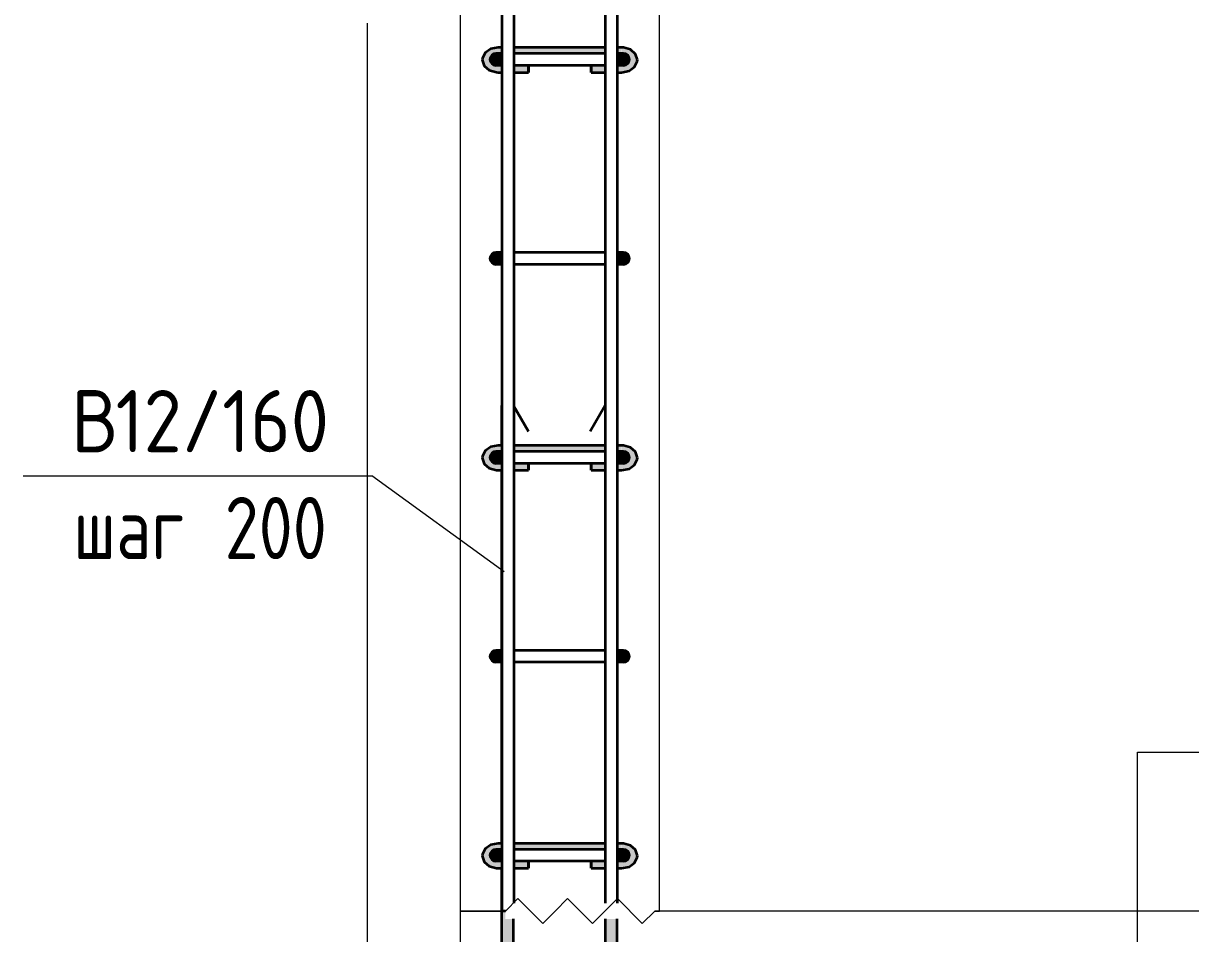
# Model space of a CAD drawing. Header units: millimetres. Extents: x 27196 to 80378, y -5588 to 34882.
# Drawn here: x 70955 to 72128, y -2973 to -2058 of the extents above; entities that cross this region are included whole.
import ezdxf

# ---------------------------------------------------------------- set-up
doc = ezdxf.new("R2010")
doc.units = ezdxf.units.MM
for name, color, linetype, lineweight in [('AA_Oformlenie', 7, 'Continuous', 9), ('AA_Vinoska', 7, 'Continuous', 9), ('AF_Stena_Опалубка', 253, 'Continuous', 18), ('KR_Armatura', 7, 'Continuous', 20), ('KR_Armatura_Tonkie', 7, 'Continuous', 20), ('KR_Fundament', 7, 'Continuous', 18)]:
    doc.layers.add(name, color=color, linetype=linetype, lineweight=lineweight)
doc.styles.add('ISOCPEUR_10', font='isocpeur.ttf', dxfattribs={"width": 0.9, "height": 62.5})
doc.styles.add('ISOCPEUR_11', font='isocpeur.ttf', dxfattribs={"width": 0.8, "height": 62.5})

# ---------------------------------------------------------------- blocks, each defined once
blk = doc.blocks.new('265_Выпуск П одной длины _НесАрм_РабПлоск_ - В1 _d12_ t250-V6-1-1 Армирование')
at = {"layer": 'KR_Armatura_Tonkie', "lineweight": 35}
for p, q in [((-32743.5, -2442), (-32743.5, -2482)), ((-32731.1, -2442.7), (-32716.5, -2468)), ((-32639.5, -2442), (-32654.5, -2468)), ((-32639.5, -2442), (-32639.5, -2482)), ((-32743.5, -2507), (-32743.5, -2688)), ((-32639.5, -2507), (-32639.5, -2688)), ((-32743.5, -2700), (-32743.5, -2882)), ((-32639.5, -2700), (-32639.5, -2882)), ((-32743.5, -2907), (-32743.5, -3002)), ((-32639.5, -2907), (-32639.5, -2942)), ((-32731.5, -3002), (-32731.5, -2958)), ((-32639.5, -2958), (-32639.5, -3002)), ((-32627.5, -3002), (-32627.5, -2958)), ((-32743.5, -3002), (-32743.5, -3014)), ((-32731.5, -3014), (-32731.5, -3002)), ((-32743.5, -3014), (-32743.5, -3168)), ((-32731.5, -3027.9), (-32731.5, -3014)), ((-32639.5, -3014), (-32639.5, -3168)), ((-32627.5, -3168), (-32627.5, -3014)), ((-32639.5, -3168), (-32641.2, -3177.5)), ((-32647.6, -3188.4), (-32655.2, -3194.3)), ((-32642.2, -3180), (-32646.2, -3186.5)), ((-32669.5, -3198), (-32693.1, -3198)), ((-32657, -3195), (-32664.5, -3197.3)), ((-32701.5, -3210), (-32669.5, -3210))]:
    blk.add_line(p, q, dxfattribs=at)
at = {"layer": 'KR_Armatura_Tonkie', "lineweight": 35, "flags": 128}
for points in [[(-32628, -3172.4), (-32627.5, -3169.5), (-32627.5, -3168)], [(-32741.6, -3179.8), (-32741.5, -3180.7), (-32740.1, -3183.4)], [(-32631.3, -3184.7), (-32629.9, -3182.1), (-32629.6, -3180.6)], [(-32736.5, -3190.7), (-32735.8, -3192.2), (-32733.8, -3194.3)], [(-32728.6, -3199.7), (-32726.9, -3201.4), (-32724.9, -3202.5)], [(-32637.8, -3195.1), (-32636, -3193.4), (-32634.9, -3191.4)], [(-32718.2, -3206.1), (-32715.6, -3207.5), (-32714.1, -3207.8)], [(-32705.9, -3209.4), (-32703, -3210), (-32701.5, -3210)]]:
    blk.add_lwpolyline(points, dxfattribs=at)
blk = doc.blocks.new('265_Выпуск П одной длины _НесАрм_РабПлоск_ - В1 _d12_ t250-V7-1-1 Армирование')
at = {"layer": 'KR_Armatura_Tonkie', "lineweight": 35}
h = blk.add_hatch(color=256, dxfattribs=at)
h.paths.add_polyline_path([(-32737.5, -3168), (-32735.1, -3168), (-32734.9, -3042.4), (-32733.2, -3032.1), (-32731.5, -3027.9), (-32731.7, -2958), (-32739.7, -2958), (-32739.7, -2950), (-32743.1, -2950), (-32743.3, -2907), (-32743.5, -2907), (-32743.3, -3168), (-32739, -3168)])
h.paths.add_polyline_path([(-32743.1, -2882), (-32743.3, -2700), (-32743.5, -2700), (-32743.3, -2882)])
h.paths.add_polyline_path([(-32743.3, -2688), (-32743.1, -2688), (-32743.3, -2507), (-32743.5, -2507), (-32743.4, -2688)])
h.paths.add_polyline_path([(-32743.3, -2482), (-32743.1, -2482), (-32743.3, -2442), (-32743.5, -2442), (-32743.4, -2482)])
h = blk.add_hatch(color=256, dxfattribs=at)
h.paths.add_polyline_path([(-32633.5, -3168), (-32627.5, -3168), (-32627.7, -3014), (-32639.5, -3014), (-32639.2, -3168), (-32635, -3168)])
h.paths.add_polyline_path([(-32629, -3002), (-32627.5, -3002), (-32627.7, -2958), (-32639.5, -2958), (-32639.3, -3002), (-32629.2, -3002)])
h.paths.add_polyline_path([(-32639.4, -2942), (-32639.1, -2942), (-32639.3, -2907), (-32639.5, -2907), (-32639.5, -2942)])
h.paths.add_polyline_path([(-32639.4, -2882), (-32639.1, -2882), (-32639.3, -2700), (-32639.5, -2700), (-32639.5, -2882)])
h.paths.add_polyline_path([(-32639.1, -2688), (-32639.3, -2507), (-32639.5, -2507), (-32639.3, -2688), (-32639.1, -2688)])
h.paths.add_polyline_path([(-32639.5, -2482), (-32639.1, -2482), (-32639.3, -2442), (-32639.5, -2442)])
for points in [[(-32701.5, -3210), (-32701.5, -3208.9), (-32704.5, -3208.3), (-32714.3, -3204.2), (-32723.2, -3197.1), (-32729.4, -3189), (-32733.8, -3177.9), (-32735.1, -3168), (-32743.5, -3168), (-32742, -3178.9), (-32737.8, -3189), (-32730.8, -3198), (-32722, -3204.6), (-32712.3, -3208.6), (-32703, -3209.8)], [(-32669.5, -3198), (-32640.2, -3198), (-32639.4, -3197.2), (-32632.9, -3188.5), (-32628.9, -3178.8), (-32627.7, -3168), (-32639.5, -3168), (-32640.7, -3176.3), (-32643.5, -3183), (-32649.1, -3189.9), (-32654.5, -3194), (-32661.7, -3197), (-32665.9, -3197.5)], [(-32699.5, -3210), (-32694.6, -3209.8), (-32701.5, -3208.9), (-32701.5, -3210)]]:
    blk.add_hatch(color=256, dxfattribs=at).paths.add_polyline_path(points)
for p, q in [((-32743.5, -2442), (-32743.5, -2482)), ((-32743.5, -2442), (-32743.3, -2442)), ((-32731.1, -2442.7), (-32716.5, -2468)), ((-32639.5, -2442), (-32654.5, -2468)), ((-32639.5, -2442), (-32639.5, -2482)), ((-32639.5, -2442), (-32639.3, -2442)), ((-32743.5, -2507), (-32743.5, -2688)), ((-32639.5, -2507), (-32639.5, -2688)), ((-32743.5, -2700), (-32743.5, -2882)), ((-32639.5, -2700), (-32639.5, -2882)), ((-32743.5, -2907), (-32743.5, -3002)), ((-32639.5, -2907), (-32639.5, -2942)), ((-32731.5, -3002), (-32731.5, -2958)), ((-32639.5, -2958), (-32639.5, -3002)), ((-32627.5, -3002), (-32627.5, -2958)), ((-32743.5, -3002), (-32743.5, -3014)), ((-32731.5, -3014), (-32731.5, -3002)), ((-32743.5, -3014), (-32743.5, -3168)), ((-32731.5, -3027.9), (-32731.5, -3014)), ((-32639.5, -3014), (-32639.5, -3168)), ((-32627.5, -3168), (-32627.5, -3014)), ((-32669.5, -3198), (-32693.1, -3198)), ((-32701.5, -3210), (-32669.5, -3210))]:
    blk.add_line(p, q, dxfattribs=at)
at = {"layer": 'KR_Armatura_Tonkie', "lineweight": 35, "flags": 128}
for points in [[(-32743.5, -3168), (-32741.5, -3180.7), (-32735.8, -3192.2), (-32730.2, -3198)], [(-32639.5, -3168), (-32641.4, -3178.7), (-32647, -3187.9), (-32655.6, -3194.6), (-32665.9, -3197.8), (-32669.5, -3198)], [(-32640.8, -3198), (-32636, -3193.4), (-32629.9, -3182.1), (-32627.5, -3169.5), (-32627.5, -3168)], [(-32730.2, -3198), (-32726.9, -3201.4), (-32715.6, -3207.5), (-32703, -3210), (-32701.5, -3210)]]:
    blk.add_lwpolyline(points, dxfattribs=at)
blk = doc.blocks.new('261_Шпилька массив _НесАрм_РабПлоск_ - 8 А240-V8-1-1 Армирование')
at = {"layer": 'KR_Armatura_Tonkie', "lineweight": 35}
for points in [[(-32746.9, -2105.8), (-32746.9, -2100), (-32749.2, -2099.7), (-32749.2, -2098.4), (-32750.6, -2098.1), (-32750.8, -2099.8), (-32753.1, -2098.5), (-32754.1, -2097.4), (-32754.5, -2096.8), (-32755.2, -2094.5), (-32755.1, -2093.3), (-32754.7, -2091.7), (-32753.8, -2090.2), (-32752.7, -2089.2), (-32751.6, -2088.6), (-32749.9, -2088.1), (-32748, -2088), (-32746.9, -2088), (-32746.9, -2082), (-32753, -2083), (-32755.8, -2084.3), (-32759.4, -2087.4), (-32761.7, -2090.2), (-32762.9, -2094.5), (-32761.7, -2098.8), (-32758.2, -2102.5), (-32752.8, -2105), (-32750.8, -2105.3)], [(-32623.1, -2105.8), (-32616.9, -2104.9), (-32611.7, -2102.5), (-32608.3, -2098.8), (-32607.1, -2094.5), (-32608.3, -2090.2), (-32610.7, -2086.6), (-32615.5, -2083.5), (-32623.1, -2082.1), (-32623, -2088), (-32619.5, -2088.2), (-32617.9, -2089), (-32616.3, -2090.5), (-32615.5, -2091.9), (-32615.3, -2092.4), (-32615.2, -2094.9), (-32615.5, -2096.1), (-32616.3, -2097.6), (-32617.6, -2098.8), (-32618.1, -2099.2), (-32619.5, -2099.8), (-32619.8, -2098.2), (-32621.1, -2098.5), (-32621.1, -2100), (-32623.1, -2100.2), (-32623.1, -2105)], [(-32746.9, -2505.8), (-32746.9, -2500), (-32749.2, -2499.7), (-32749.2, -2498.4), (-32750.6, -2498.1), (-32750.8, -2499.8), (-32753.1, -2498.5), (-32754.1, -2497.4), (-32754.5, -2496.8), (-32755.2, -2494.5), (-32755.1, -2493.3), (-32754.7, -2491.7), (-32753.8, -2490.2), (-32752.7, -2489.2), (-32751.6, -2488.6), (-32749.9, -2488.1), (-32748, -2488), (-32746.9, -2488), (-32746.9, -2482), (-32753, -2483), (-32755.8, -2484.3), (-32759.4, -2487.4), (-32761.7, -2490.2), (-32762.9, -2494.5), (-32761.5, -2499), (-32758.2, -2502.5), (-32752.8, -2505), (-32749.9, -2505.4)], [(-32623.1, -2505.8), (-32616.9, -2504.9), (-32611.7, -2502.5), (-32608.3, -2498.8), (-32607.1, -2494.5), (-32608.3, -2490.2), (-32610.7, -2486.6), (-32615.5, -2483.5), (-32623.1, -2482.1), (-32623, -2488), (-32619.5, -2488.2), (-32617.9, -2489), (-32616.3, -2490.5), (-32615.5, -2491.9), (-32615.3, -2492.4), (-32615.2, -2494.9), (-32615.5, -2496.1), (-32616.3, -2497.6), (-32617.6, -2498.8), (-32618.1, -2499.2), (-32619.5, -2499.8), (-32619.8, -2498.2), (-32621.1, -2498.5), (-32621.1, -2500), (-32623.1, -2500.2), (-32623.1, -2505)], [(-32746.9, -2905.8), (-32746.9, -2900), (-32749.2, -2899.7), (-32749.2, -2898.4), (-32750.6, -2898.1), (-32750.8, -2899.8), (-32752.8, -2898.7), (-32754.1, -2897.4), (-32754.5, -2896.8), (-32755.2, -2894.5), (-32755.1, -2893.3), (-32754.7, -2891.7), (-32753.8, -2890.2), (-32752.7, -2889.2), (-32751.6, -2888.6), (-32749.9, -2888.1), (-32748, -2888), (-32746.9, -2888), (-32746.9, -2882), (-32753.6, -2883.2), (-32755.8, -2884.3), (-32759.4, -2887.4), (-32761.7, -2890.2), (-32762.9, -2894.5), (-32761.7, -2898.8), (-32758.2, -2902.5), (-32752.8, -2905), (-32749.9, -2905.4)], [(-32623.1, -2905.8), (-32616.9, -2904.9), (-32611.7, -2902.5), (-32608.3, -2898.8), (-32607.1, -2894.5), (-32608.3, -2890.2), (-32610.7, -2886.6), (-32615.5, -2883.5), (-32623.1, -2882.1), (-32623, -2888), (-32619.5, -2888.2), (-32617.9, -2889), (-32616.3, -2890.5), (-32615.5, -2891.9), (-32615.3, -2892.4), (-32615.2, -2894.9), (-32615.5, -2896.1), (-32616.3, -2897.6), (-32617.6, -2898.8), (-32618.1, -2899.2), (-32619.5, -2899.8), (-32619.8, -2898.2), (-32621.1, -2898.5), (-32621.1, -2900), (-32623.1, -2900.2), (-32623.1, -2905)]]:
    blk.add_hatch(color=256, dxfattribs=at).paths.add_polyline_path(points)
h = blk.add_hatch(color=256, dxfattribs=at)
h.paths.add_polyline_path([(-32625.9, -2088), (-32623.1, -2088), (-32623.1, -2082), (-32627.1, -2082.1), (-32627.1, -2088)])
h.paths.add_polyline_path([(-32639.1, -2088), (-32639.1, -2082), (-32731.1, -2082.2), (-32731.1, -2088), (-32639.1, -2088)])
h.paths.add_polyline_path([(-32746.9, -2088), (-32743.1, -2088), (-32743.1, -2082), (-32746.9, -2082.1), (-32746.9, -2087)])
h = blk.add_hatch(color=256, dxfattribs=at)
h.paths.add_polyline_path([(-32746.9, -2107), (-32746.9, -2105.8), (-32753, -2104.9), (-32758.2, -2102.5), (-32758.9, -2102.1), (-32754.4, -2105.3), (-32753, -2106), (-32750.3, -2106.4)])
h.paths.add_polyline_path([(-32749.6, -2090.6), (-32749.2, -2090.5), (-32749.5, -2089.9), (-32749.6, -2090.6)])
h = blk.add_hatch(color=256, dxfattribs=at)
h.paths.add_polyline_path([(-32623.1, -2107), (-32615.5, -2105.5), (-32610.7, -2102.4), (-32609.4, -2100.1), (-32611.7, -2102.5), (-32617.2, -2105), (-32623.1, -2105.8), (-32623.1, -2106.8)])
h.paths.add_polyline_path([(-32620.7, -2090.7), (-32621.1, -2089.6), (-32621.1, -2090.6)])
h = blk.add_hatch(color=256, dxfattribs=at)
h.paths.add_polyline_path([(-32743.1, -2105.8), (-32743.2, -2100), (-32746.9, -2100.2), (-32746.9, -2105.8)])
h.paths.add_polyline_path([(-32716.6, -2105.8), (-32716.6, -2100), (-32731.1, -2100.2), (-32731.1, -2105.8)])
h = blk.add_hatch(color=256, dxfattribs=at)
h.paths.add_polyline_path([(-32731.1, -2107), (-32716.6, -2106.8), (-32716.6, -2105.8), (-32731.1, -2105.8), (-32731.1, -2106.9)])
h.paths.add_polyline_path([(-32746.9, -2107), (-32743.1, -2106.8), (-32743.1, -2105.8), (-32746.9, -2105.8), (-32746.9, -2106.8)])
h = blk.add_hatch(color=256, dxfattribs=at)
h.paths.add_polyline_path([(-32653.4, -2105.8), (-32639.1, -2105.8), (-32639.1, -2100), (-32653.4, -2100.2), (-32653.4, -2105)])
h.paths.add_polyline_path([(-32623.1, -2105.8), (-32623.1, -2100), (-32627.1, -2100.3), (-32627.1, -2105.8)])
h = blk.add_hatch(color=256, dxfattribs=at)
h.paths.add_polyline_path([(-32639.1, -2107), (-32639.1, -2105.8), (-32653.4, -2105.8), (-32653.4, -2107)])
h.paths.add_polyline_path([(-32623.1, -2107), (-32623.1, -2105.8), (-32627.1, -2105.9), (-32627.1, -2107)])
h = blk.add_hatch(color=256, dxfattribs=at)
h.paths.add_polyline_path([(-32625.9, -2488), (-32623.1, -2488), (-32623.1, -2482), (-32627.1, -2482.1), (-32627.1, -2488)])
h.paths.add_polyline_path([(-32647.8, -2488), (-32639.1, -2487.9), (-32639.1, -2482), (-32731.1, -2482.2), (-32731.1, -2488), (-32649.1, -2488)])
h.paths.add_polyline_path([(-32746.9, -2488), (-32743.1, -2488), (-32743.1, -2482), (-32746.9, -2482.1), (-32746.9, -2487)])
h = blk.add_hatch(color=256, dxfattribs=at)
h.paths.add_polyline_path([(-32746.9, -2507), (-32746.9, -2505.8), (-32753, -2504.9), (-32758.2, -2502.5), (-32758.9, -2502.1), (-32754.4, -2505.3), (-32753, -2506), (-32749.9, -2506.5)])
h.paths.add_polyline_path([(-32749.6, -2490.6), (-32749.2, -2490.5), (-32749.5, -2489.9), (-32749.6, -2490.6)])
h = blk.add_hatch(color=256, dxfattribs=at)
h.paths.add_polyline_path([(-32623.1, -2507), (-32615.5, -2505.5), (-32610.7, -2502.4), (-32608.3, -2498.8), (-32611.7, -2502.5), (-32617.2, -2505), (-32623.1, -2505.8), (-32623.1, -2506.8)])
h.paths.add_polyline_path([(-32620.7, -2490.7), (-32621.1, -2489.6), (-32621.1, -2490.6)])
h = blk.add_hatch(color=256, dxfattribs=at)
h.paths.add_polyline_path([(-32716.6, -2505.8), (-32716.6, -2500), (-32731.1, -2500.2), (-32731.1, -2505.8)])
h.paths.add_polyline_path([(-32743.1, -2505.8), (-32743.2, -2500), (-32746.9, -2500.2), (-32746.9, -2505.8)])
h = blk.add_hatch(color=256, dxfattribs=at)
h.paths.add_polyline_path([(-32731.1, -2507), (-32716.6, -2506.8), (-32716.6, -2505.8), (-32731.1, -2505.8), (-32731.1, -2506.9)])
h.paths.add_polyline_path([(-32743.1, -2507), (-32743.1, -2505.8), (-32746.9, -2505.8), (-32746.9, -2507)])
h = blk.add_hatch(color=256, dxfattribs=at)
h.paths.add_polyline_path([(-32627.1, -2505.8), (-32623.1, -2505.8), (-32623.1, -2500), (-32627.1, -2500.3), (-32627.1, -2505.1)])
h.paths.add_polyline_path([(-32649.1, -2505.8), (-32639.1, -2505.8), (-32639.1, -2500), (-32653.4, -2500.2), (-32653.4, -2505.8)])
h = blk.add_hatch(color=256, dxfattribs=at)
h.paths.add_polyline_path([(-32653.4, -2507), (-32639.1, -2506.8), (-32639.1, -2505.8), (-32653.4, -2505.8), (-32653.4, -2506.8)])
h.paths.add_polyline_path([(-32623.1, -2507), (-32623.1, -2505.8), (-32627.1, -2505.9), (-32627.1, -2507)])
h = blk.add_hatch(color=256, dxfattribs=at)
h.paths.add_polyline_path([(-32649.1, -2888), (-32639.1, -2887.9), (-32639.1, -2882), (-32731.1, -2882.2), (-32731.1, -2888), (-32657.1, -2888)])
h.paths.add_polyline_path([(-32623.1, -2888), (-32623.1, -2888), (-32623.1, -2882), (-32627.1, -2882.1), (-32627.1, -2888), (-32623.1, -2888)])
h.paths.add_polyline_path([(-32746.9, -2888), (-32743.1, -2888), (-32743.1, -2882), (-32746.9, -2882.1), (-32746.9, -2887)])
h = blk.add_hatch(color=256, dxfattribs=at)
h.paths.add_polyline_path([(-32746.9, -2907), (-32746.9, -2905.8), (-32753, -2904.9), (-32758.2, -2902.5), (-32758.9, -2902.1), (-32754.4, -2905.3), (-32753, -2906), (-32749.9, -2906.5)])
h.paths.add_polyline_path([(-32749.6, -2890.6), (-32749.2, -2890.5), (-32749.5, -2889.9), (-32749.6, -2890.6)])
h = blk.add_hatch(color=256, dxfattribs=at)
h.paths.add_polyline_path([(-32623.1, -2907), (-32615.5, -2905.5), (-32610.7, -2902.4), (-32608.3, -2898.8), (-32611.7, -2902.5), (-32617.2, -2905), (-32623.1, -2905.8), (-32623.1, -2906.8)])
h.paths.add_polyline_path([(-32620.7, -2890.7), (-32621.1, -2889.6), (-32621.1, -2890.6)])
h = blk.add_hatch(color=256, dxfattribs=at)
h.paths.add_polyline_path([(-32743.1, -2905.8), (-32743.2, -2900), (-32746.9, -2900.2), (-32746.9, -2905.8)])
h.paths.add_polyline_path([(-32716.6, -2905.8), (-32716.6, -2900), (-32731.1, -2900.2), (-32731.1, -2905.8)])
h = blk.add_hatch(color=256, dxfattribs=at)
h.paths.add_polyline_path([(-32731.1, -2907), (-32716.6, -2906.8), (-32716.6, -2905.8), (-32731.1, -2905.8), (-32731.1, -2906.9)])
h.paths.add_polyline_path([(-32743.1, -2907), (-32743.1, -2905.8), (-32746.9, -2905.8), (-32746.9, -2907)])
h = blk.add_hatch(color=256, dxfattribs=at)
h.paths.add_polyline_path([(-32627.1, -2905.8), (-32623.1, -2905.8), (-32623.1, -2900), (-32627.1, -2900.3), (-32627.1, -2905.1)])
h.paths.add_polyline_path([(-32649.1, -2905.8), (-32639.1, -2905.8), (-32639.1, -2900), (-32653.4, -2900.2), (-32653.4, -2905.8)])
h = blk.add_hatch(color=256, dxfattribs=at)
h.paths.add_polyline_path([(-32649.1, -2907), (-32639.1, -2906.8), (-32639.1, -2905.8), (-32653.4, -2905.8), (-32653.4, -2907)])
h.paths.add_polyline_path([(-32623.1, -2907), (-32623.1, -2905.8), (-32627.1, -2905.9), (-32627.1, -2907)])
for p, q in [((-32743.1, -2082), (-32746.9, -2082)), ((-32639.1, -2082), (-32731.1, -2082)), ((-32623.1, -2082), (-32627.1, -2082)), ((-32749.2, -2098.5), (-32750.6, -2098.2)), ((-32749.5, -2090.4), (-32749.2, -2090.3)), ((-32621.1, -2090.4), (-32620.8, -2090.5)), ((-32619.8, -2098.5), (-32621.1, -2098.7)), ((-32746.9, -2107), (-32743.1, -2107)), ((-32731.1, -2107), (-32716.6, -2107)), ((-32716.6, -2100), (-32716.6, -2105.8)), ((-32716.6, -2106.8), (-32716.6, -2100.2)), ((-32716.6, -2105.8), (-32716.6, -2107)), ((-32653.4, -2105.8), (-32653.4, -2100)), ((-32653.4, -2100.2), (-32653.4, -2106.8)), ((-32653.4, -2107), (-32653.4, -2105.8)), ((-32653.4, -2107), (-32639.1, -2107)), ((-32627.1, -2107), (-32623.1, -2107)), ((-32743.1, -2482), (-32746.9, -2482)), ((-32639.1, -2482), (-32731.1, -2482)), ((-32623.1, -2482), (-32627.1, -2482)), ((-32749.5, -2490.4), (-32749.2, -2490.3)), ((-32621.1, -2490.4), (-32620.8, -2490.5)), ((-32749.2, -2498.5), (-32750.6, -2498.2)), ((-32746.9, -2507), (-32743.1, -2507)), ((-32731.1, -2507), (-32716.6, -2507)), ((-32716.6, -2500.2), (-32716.6, -2505.8)), ((-32716.6, -2506.8), (-32716.6, -2500.2)), ((-32716.6, -2505.8), (-32716.6, -2507)), ((-32653.4, -2500.2), (-32653.4, -2506.8)), ((-32653.4, -2505.8), (-32653.4, -2500.2)), ((-32653.4, -2507), (-32653.4, -2505.8)), ((-32653.4, -2507), (-32639.1, -2507)), ((-32627.1, -2507), (-32623.1, -2507)), ((-32619.8, -2498.5), (-32621.1, -2498.7)), ((-32743.1, -2882), (-32746.9, -2882)), ((-32639.1, -2882), (-32731.1, -2882)), ((-32623.1, -2882), (-32627.1, -2882)), ((-32749.5, -2890.4), (-32749.2, -2890.3)), ((-32621.1, -2890.4), (-32620.8, -2890.5)), ((-32749.2, -2898.5), (-32750.6, -2898.2)), ((-32746.9, -2907), (-32743.1, -2907)), ((-32731.1, -2907), (-32716.6, -2907)), ((-32716.6, -2900.2), (-32716.6, -2905.8)), ((-32716.6, -2906.8), (-32716.6, -2900.2)), ((-32716.6, -2905.8), (-32716.6, -2907)), ((-32653.4, -2900.2), (-32653.4, -2906.8)), ((-32653.4, -2905.8), (-32653.4, -2900.2)), ((-32653.4, -2907), (-32653.4, -2905.8)), ((-32653.4, -2907), (-32639.1, -2907)), ((-32627.1, -2907), (-32623.1, -2907)), ((-32619.8, -2898.5), (-32621.1, -2898.7))]:
    blk.add_line(p, q, dxfattribs=at)
at = {"layer": 'KR_Armatura_Tonkie', "lineweight": 35, "flags": 128}
for points in [[(-32746.9, -2082), (-32754.5, -2083.5), (-32760.1, -2087.4), (-32762.8, -2092.9), (-32762.9, -2094.5)], [(-32607.1, -2094.5), (-32608.9, -2088.6), (-32613.9, -2084.2), (-32621.2, -2082.1), (-32623.1, -2082)], [(-32762.9, -2094.5), (-32761, -2100.4), (-32756, -2104.8), (-32748.8, -2106.9), (-32746.9, -2107)], [(-32623.1, -2107), (-32615.5, -2105.5), (-32609.9, -2101.6), (-32607.2, -2096.1), (-32607.1, -2094.5)], [(-32746.9, -2482), (-32754.5, -2483.5), (-32760.1, -2487.4), (-32762.8, -2492.9), (-32762.9, -2494.5)], [(-32607.1, -2494.5), (-32608.9, -2488.6), (-32613.9, -2484.2), (-32621.2, -2482.1), (-32623.1, -2482)], [(-32762.9, -2494.5), (-32761, -2500.4), (-32756, -2504.8), (-32748.8, -2506.9), (-32746.9, -2507)], [(-32623.1, -2507), (-32615.5, -2505.5), (-32609.9, -2501.6), (-32607.2, -2496.1), (-32607.1, -2494.5)], [(-32746.9, -2882), (-32754.5, -2883.5), (-32760.1, -2887.4), (-32762.8, -2892.9), (-32762.9, -2894.5)], [(-32607.1, -2894.5), (-32608.9, -2888.6), (-32613.9, -2884.2), (-32621.2, -2882.1), (-32623.1, -2882)], [(-32762.9, -2894.5), (-32761, -2900.4), (-32756, -2904.8), (-32748.8, -2906.9), (-32746.9, -2907)], [(-32623.1, -2907), (-32615.5, -2905.5), (-32609.9, -2901.6), (-32607.2, -2896.1), (-32607.1, -2894.5)]]:
    blk.add_lwpolyline(points, dxfattribs=at)
blk = doc.blocks.new('011_Прямоугольник обрыва _ЭлУзла_ - 011_Прямоугольник обрыва _ЭлУзла_-4150616-1-1 Армирование')
at = {"layer": 'AA_Oformlenie'}
blk.add_line((-32878.2, -3423.6), (-32878.2, -2057.7), dxfattribs=at)
blk = doc.blocks.new('Последовательность узлов - 3мм масшт20 маскировка-V9-1-1 Армирование')
at = {"layer": 'AA_Oformlenie'}
for p, q in [((-32739.7, -2950), (-32727.2, -2937.5)), ((-32727.2, -2937.5), (-32702.2, -2962.5)), ((-32689.7, -2950), (-32677.2, -2937.5)), ((-32677.2, -2937.5), (-32652.2, -2962.5)), ((-32639.7, -2950), (-32627.2, -2937.5)), ((-32627.2, -2937.5), (-32602.2, -2962.5)), ((-32689.7, -2950), (-32702.2, -2962.5)), ((-32639.7, -2950), (-32652.2, -2962.5)), ((-32589.7, -2950), (-32602.2, -2962.5))]:
    blk.add_line(p, q, dxfattribs=at)
blk = doc.blocks.new('042_М_Арматуры - Диам длина поз _ Комментарий-3662934-1-1 Армирование')
at = {"layer": 'AA_Vinoska'}
blk.add_line((-32051.3, -2790.4), (-31701.3, -2790.4), dxfattribs=at)

msp = doc.modelspace()

# ---------------------------------------------------------------- hatches: boundary and pattern name
at = {"layer": 'KR_Armatura'}
h = msp.add_hatch(color=256, dxfattribs=at)
edge = h.paths.add_edge_path()
edge.add_arc((71430.1029, -2093.9998), 6, 0, 360)
for points in [[(71430.1029, -2099.9998), (71435.2991, -2096.9998), (71435.2991, -2090.9998), (71430.1029, -2087.9998), (71424.9068, -2090.9998), (71424.9068, -2096.9998), (71429.375, -2099.5795)], [(71558.2243, -2099.9998), (71563.4205, -2096.9998), (71563.4205, -2090.9998), (71558.2243, -2087.9998), (71553.0282, -2090.9998), (71553.0282, -2096.9998)], [(71430.1029, -2299.9998), (71435.2991, -2296.9998), (71435.2991, -2290.9998), (71430.1029, -2287.9998), (71424.9068, -2290.9998), (71424.9068, -2296.9998)], [(71558.2243, -2299.9998), (71563.4205, -2296.9998), (71563.4205, -2290.9998), (71558.2243, -2287.9998), (71553.0282, -2290.9998), (71553.0282, -2296.9998)], [(71430.1029, -2499.9998), (71435.2991, -2496.9998), (71435.2991, -2490.9998), (71430.1029, -2487.9998), (71424.9068, -2490.9998), (71424.9068, -2496.9998), (71429.375, -2499.5795)], [(71558.2243, -2499.9998), (71563.4205, -2496.9998), (71563.4205, -2490.9998), (71558.2243, -2487.9998), (71553.0282, -2490.9998), (71553.0282, -2496.9998), (71556.5554, -2499.0362)], [(71430.1029, -2699.9998), (71435.2991, -2696.9998), (71435.2991, -2690.9998), (71430.1029, -2687.9998), (71424.9068, -2691.1356), (71424.9068, -2696.9998), (71429.375, -2699.5795)], [(71558.2243, -2699.9998), (71563.4205, -2696.9998), (71563.4205, -2690.9998), (71558.2243, -2687.9998), (71553.0282, -2690.9998), (71553.0282, -2696.9998)], [(71430.1029, -2899.9998), (71435.2991, -2896.9998), (71435.2991, -2890.9998), (71430.1029, -2887.9998), (71424.9068, -2890.9998), (71424.9068, -2896.9998), (71429.375, -2899.5795)], [(71558.2243, -2899.9998), (71563.4205, -2896.9998), (71563.4205, -2890.9998), (71558.2243, -2887.9998), (71553.0282, -2890.9998), (71553.0282, -2896.9998), (71554.7812, -2898.0119)]]:
    msp.add_hatch(color=256, dxfattribs=at).paths.add_polyline_path(points)
h = msp.add_hatch(color=256, dxfattribs=at)
edge = h.paths.add_edge_path()
edge.add_arc((71558.2243, -2093.9998), 6, 0, 360)
h = msp.add_hatch(color=256, dxfattribs=at)
edge = h.paths.add_edge_path()
edge.add_arc((71430.1029, -2293.9998), 6, 0, 360)
h = msp.add_hatch(color=256, dxfattribs=at)
edge = h.paths.add_edge_path()
edge.add_arc((71558.2243, -2293.9998), 6, 0, 360)
h = msp.add_hatch(color=256, dxfattribs=at)
edge = h.paths.add_edge_path()
edge.add_arc((71430.1029, -2493.9998), 6, 0, 360)
h = msp.add_hatch(color=256, dxfattribs=at)
edge = h.paths.add_edge_path()
edge.add_arc((71558.2243, -2493.9998), 6, 0, 360)
h = msp.add_hatch(color=256, dxfattribs=at)
edge = h.paths.add_edge_path()
edge.add_arc((71430.1029, -2693.9998), 6, 0, 360)
h = msp.add_hatch(color=256, dxfattribs=at)
edge = h.paths.add_edge_path()
edge.add_arc((71558.2243, -2693.9998), 6, 0, 360)
h = msp.add_hatch(color=256, dxfattribs=at)
edge = h.paths.add_edge_path()
edge.add_arc((71430.1029, -2893.9998), 6, 0, 360)
h = msp.add_hatch(color=256, dxfattribs=at)
edge = h.paths.add_edge_path()
edge.add_arc((71558.2243, -2893.9998), 6, 0, 360)

# ---------------------------------------------------------------- linework, layer by layer
at = {"layer": 'AA_Vinoska'}
for p, q in [((71438.2823, -2609.0022), (71305.3109, -2512.6859)), ((72074.5523, -2790.3992), (72128.0511, -2790.3992)), ((72074.5523, -3004.3947), (72074.5523, -2790.3992))]:
    msp.add_line(p, q, dxfattribs=at)
at = {"layer": 'AF_Stena_Опалубка', "lineweight": 20}
for p, q in [((71394.2591, 1330), (71394.2591, -2950)), ((71594.2591, -2950), (71594.2591, 1330)), ((71394.2591, -2950), (71439.6142, -2950)), ((71589.6142, -2950), (71594.2591, -2950))]:
    msp.add_line(p, q, dxfattribs=at)
at = {"layer": 'KR_Armatura'}
for p, q in [((71430.1029, -2087.9998), (71424.9068, -2090.9998)), ((71424.9068, -2090.9998), (71424.9068, -2096.9998)), ((71424.9068, -2096.9998), (71429.375, -2099.5795)), ((71435.2991, -2090.9998), (71430.1029, -2087.9998)), ((71430.1029, -2099.9998), (71435.2991, -2096.9998)), ((71435.2991, -2096.9998), (71435.2991, -2090.9998)), ((71558.2243, -2087.9998), (71553.0282, -2090.9998)), ((71553.0282, -2090.9998), (71553.0282, -2096.9998)), ((71553.0282, -2096.9998), (71558.2243, -2099.9998)), ((71563.4205, -2090.9998), (71558.2243, -2087.9998)), ((71558.2243, -2099.9998), (71563.4205, -2096.9998)), ((71563.4205, -2096.9998), (71563.4205, -2090.9998)), ((71429.375, -2099.5795), (71430.1029, -2099.9998)), ((71430.1029, -2287.9998), (71424.9068, -2290.9998)), ((71424.9068, -2290.9998), (71424.9068, -2296.9998)), ((71424.9068, -2296.9998), (71430.1029, -2299.9998)), ((71435.2991, -2290.9998), (71430.1029, -2287.9998)), ((71430.1029, -2299.9998), (71435.2991, -2296.9998)), ((71435.2991, -2296.9998), (71435.2991, -2290.9998)), ((71558.2243, -2287.9998), (71553.0282, -2290.9998)), ((71553.0282, -2290.9998), (71553.0282, -2296.9998)), ((71553.0282, -2296.9998), (71558.2243, -2299.9998)), ((71563.4205, -2290.9998), (71558.2243, -2287.9998)), ((71558.2243, -2299.9998), (71563.4205, -2296.9998)), ((71563.4205, -2296.9998), (71563.4205, -2290.9998)), ((71430.1029, -2487.9998), (71424.9068, -2490.9998)), ((71424.9068, -2490.9998), (71424.9068, -2496.9998)), ((71424.9068, -2496.9998), (71429.375, -2499.5795)), ((71435.2991, -2490.9998), (71430.1029, -2487.9998)), ((71430.1029, -2499.9998), (71435.2991, -2496.9998)), ((71435.2991, -2496.9998), (71435.2991, -2490.9998)), ((71558.2243, -2487.9998), (71553.0282, -2490.9998)), ((71553.0282, -2490.9998), (71553.0282, -2496.9998)), ((71553.0282, -2496.9998), (71556.5554, -2499.0362)), ((71563.4205, -2490.9998), (71558.2243, -2487.9998)), ((71558.2243, -2499.9998), (71563.4205, -2496.9998)), ((71563.4205, -2496.9998), (71563.4205, -2490.9998)), ((71429.375, -2499.5795), (71430.1029, -2499.9998)), ((71556.5554, -2499.0362), (71558.2243, -2499.9998)), ((71430.1029, -2687.9998), (71424.9068, -2691.1356)), ((71424.9068, -2691.1356), (71424.9068, -2696.9998)), ((71424.9068, -2696.9998), (71429.375, -2699.5795)), ((71435.2991, -2690.9998), (71430.1029, -2687.9998)), ((71430.1029, -2699.9998), (71435.2991, -2696.9998)), ((71435.2991, -2696.9998), (71435.2991, -2690.9998)), ((71558.2243, -2687.9998), (71553.0282, -2690.9998)), ((71553.0282, -2690.9998), (71553.0282, -2696.9998)), ((71553.0282, -2696.9998), (71558.2243, -2699.9998)), ((71563.4205, -2690.9998), (71558.2243, -2687.9998)), ((71558.2243, -2699.9998), (71563.4205, -2696.9998)), ((71563.4205, -2696.9998), (71563.4205, -2690.9998)), ((71429.375, -2699.5795), (71430.1029, -2699.9998)), ((71430.1029, -2887.9998), (71424.9068, -2890.9998)), ((71424.9068, -2890.9998), (71424.9068, -2896.9998)), ((71435.2991, -2890.9998), (71430.1029, -2887.9998)), ((71435.2991, -2896.9998), (71435.2991, -2890.9998)), ((71558.2243, -2887.9998), (71553.0282, -2890.9998)), ((71553.0282, -2890.9998), (71553.0282, -2896.9998)), ((71563.4205, -2890.9998), (71558.2243, -2887.9998)), ((71563.4205, -2896.9998), (71563.4205, -2890.9998)), ((71424.9068, -2896.9998), (71429.375, -2899.5795)), ((71429.375, -2899.5795), (71430.1029, -2899.9998)), ((71430.1029, -2899.9998), (71435.2991, -2896.9998)), ((71553.0282, -2896.9998), (71554.7812, -2898.0119)), ((71554.7812, -2898.0119), (71558.2243, -2899.9998)), ((71558.2243, -2899.9998), (71563.4205, -2896.9998))]:
    msp.add_line(p, q, dxfattribs=at)
for centre in [(71430.1029, -2093.9998), (71558.2243, -2093.9998), (71430.1029, -2293.9998), (71558.2243, -2293.9998), (71430.1029, -2493.9998), (71558.2243, -2493.9998), (71430.1029, -2693.9998), (71558.2243, -2693.9998), (71430.1029, -2893.9998), (71558.2243, -2893.9998)]:
    msp.add_circle(centre, 6, dxfattribs=at)
at = {"layer": 'KR_Armatura_Tonkie', "lineweight": 35}
for p, q in [((71436.2591, -2950), (71436.2591, 1322)), ((71448.2591, -2942), (71448.2591, 1322)), ((71448.2591, -2942), (71448.2591, 1322)), ((71540.2591, -2942), (71540.2591, 1322)), ((71540.2591, -2942), (71540.2591, 1322)), ((71552.2591, -2942), (71552.2591, 1322)), ((71436.2591, -2087.9998), (71436.2591, -1899.9998)), ((71552.2591, -2087.9998), (71552.2591, -1899.9998)), ((71436.0813, -2087.9998), (71430.1029, -2087.9998)), ((71436.5657, -2087.9998), (71436.0813, -2087.9998)), ((71466.1029, -2087.9998), (71448.2499, -2087.9998)), ((71522.2243, -2087.9998), (71466.1029, -2087.9998)), ((71540.2243, -2087.9998), (71522.2243, -2087.9998)), ((71552.4183, -2087.9998), (71551.7615, -2087.9998)), ((71558.2243, -2087.9998), (71552.4183, -2087.9998)), ((71436.0813, -2099.9998), (71430.1029, -2099.9998)), ((71436.5657, -2099.9998), (71436.0813, -2099.9998)), ((71436.2591, -2287.9998), (71436.2591, -2100.0605)), ((71466.1029, -2099.9998), (71448.2499, -2099.9998)), ((71522.2243, -2099.9998), (71466.1029, -2099.9998)), ((71540.2243, -2099.9998), (71522.2243, -2099.9998)), ((71552.4183, -2099.9998), (71551.7615, -2099.9998)), ((71552.2591, -2287.9998), (71552.2591, -2100.0605)), ((71558.2243, -2099.9998), (71552.4183, -2099.9998)), ((71436.0813, -2287.9998), (71430.1029, -2287.9998)), ((71436.5657, -2287.9998), (71436.0813, -2287.9998)), ((71466.1029, -2287.9998), (71448.2499, -2287.9998)), ((71522.2243, -2287.9998), (71466.1029, -2287.9998)), ((71540.2243, -2287.9998), (71522.2243, -2287.9998)), ((71552.4183, -2287.9998), (71551.7615, -2287.9998)), ((71558.2243, -2287.9998), (71552.4183, -2287.9998)), ((71436.0813, -2299.9998), (71430.1029, -2299.9998)), ((71436.5657, -2299.9998), (71436.0813, -2299.9998)), ((71436.2591, -2487.9998), (71436.2591, -2299.9998)), ((71466.1029, -2299.9998), (71448.2499, -2299.9998)), ((71522.2243, -2299.9998), (71466.1029, -2299.9998)), ((71540.2243, -2299.9998), (71522.2243, -2299.9998)), ((71552.4183, -2299.9998), (71551.7615, -2299.9998)), ((71552.2591, -2487.9998), (71552.2591, -2299.9998)), ((71558.2243, -2299.9998), (71552.4183, -2299.9998)), ((71436.0813, -2487.9998), (71430.1029, -2487.9998)), ((71436.5657, -2487.9998), (71436.0813, -2487.9998)), ((71466.1029, -2487.9998), (71448.2499, -2487.9998)), ((71522.2243, -2487.9998), (71466.1029, -2487.9998)), ((71540.2243, -2487.9998), (71522.2243, -2487.9998)), ((71552.4183, -2487.9998), (71551.7615, -2487.9998)), ((71558.2243, -2487.9998), (71552.4183, -2487.9998)), ((71436.0813, -2499.9998), (71430.1029, -2499.9998)), ((71436.5657, -2499.9998), (71436.0813, -2499.9998)), ((71436.2591, -2687.9998), (71436.2591, -2499.9998)), ((71466.1029, -2499.9998), (71448.2499, -2499.9998)), ((71522.2243, -2499.9998), (71466.1029, -2499.9998)), ((71540.2243, -2499.9998), (71522.2243, -2499.9998)), ((71552.4183, -2499.9998), (71551.7615, -2499.9998)), ((71552.2591, -2687.9998), (71552.2591, -2499.9998)), ((71558.2243, -2499.9998), (71552.4183, -2499.9998)), ((71436.0813, -2687.9998), (71430.1029, -2687.9998)), ((71436.5657, -2687.9998), (71436.0813, -2687.9998)), ((71466.1029, -2687.9998), (71448.2499, -2687.9998)), ((71522.2243, -2687.9998), (71466.1029, -2687.9998)), ((71540.2243, -2687.9998), (71522.2243, -2687.9998)), ((71552.4183, -2687.9998), (71551.7615, -2687.9998)), ((71558.2243, -2687.9998), (71552.4183, -2687.9998)), ((71436.0813, -2699.9998), (71430.1029, -2699.9998)), ((71436.5657, -2699.9998), (71436.0813, -2699.9998)), ((71436.2591, -2887.9998), (71436.2591, -2699.9998)), ((71466.1029, -2699.9998), (71448.2499, -2699.9998)), ((71522.2243, -2699.9998), (71466.1029, -2699.9998)), ((71540.2243, -2699.9998), (71522.2243, -2699.9998)), ((71552.4183, -2699.9998), (71551.7615, -2699.9998)), ((71552.2591, -2887.9998), (71552.2591, -2699.9998)), ((71558.2243, -2699.9998), (71552.4183, -2699.9998)), ((71436.0813, -2887.9998), (71430.1029, -2887.9998)), ((71436.5657, -2887.9998), (71436.0813, -2887.9998)), ((71466.1029, -2887.9998), (71448.2499, -2887.9998)), ((71522.2243, -2887.9998), (71466.1029, -2887.9998)), ((71540.2243, -2887.9998), (71522.2243, -2887.9998)), ((71552.4183, -2887.9998), (71551.7615, -2887.9998)), ((71558.2243, -2887.9998), (71552.4183, -2887.9998)), ((71436.0813, -2899.9998), (71430.1029, -2899.9998)), ((71436.5657, -2899.9998), (71436.0813, -2899.9998)), ((71436.2591, -2950), (71436.2591, -2899.9998)), ((71466.1029, -2899.9998), (71448.2499, -2899.9998)), ((71522.2243, -2899.9998), (71466.1029, -2899.9998)), ((71540.2243, -2899.9998), (71522.2243, -2899.9998)), ((71552.4183, -2899.9998), (71551.7615, -2899.9998)), ((71552.2591, -2942), (71552.2591, -2899.9998)), ((71558.2243, -2899.9998), (71552.4183, -2899.9998)), ((71439.6142, -2950), (71436.2591, -2950)), ((71439.6142, -2950), (71436.2591, -2950))]:
    msp.add_line(p, q, dxfattribs=at)
for centre, start, end in [((71430.1029, -2093.9998), 90, 270), ((71558.2243, -2093.9998), 270, 90), ((71430.1029, -2293.9998), 90, 270), ((71558.2243, -2293.9998), 270, 90), ((71430.1029, -2493.9998), 90, 270), ((71558.2243, -2493.9998), 270, 90), ((71430.1029, -2693.9998), 90, 270), ((71558.2243, -2693.9998), 270, 90), ((71430.1029, -2893.9998), 90, 270), ((71558.2243, -2893.9998), 270, 90)]:
    msp.add_arc(centre, 6, start, end, dxfattribs=at)
at = {"layer": 'KR_Fundament', "lineweight": 20}
for p, q in [((71439.6142, -2950), (71394.2591, -2950)), ((71394.2591, -2950), (71394.2591, -3250)), ((72754.2591, -2950), (71589.6142, -2950))]:
    msp.add_line(p, q, dxfattribs=at)

# ---------------------------------------------------------------- block references
at = {"layer": 'AA_Oformlenie'}
for name in ['011_Прямоугольник обрыва _ЭлУзла_ - 011_Прямоугольник обрыва _ЭлУзла_-4150616-1-1 Армирование', 'Последовательность узлов - 3мм масшт20 маскировка-V9-1-1 Армирование']:
    msp.add_blockref(name, (104179.3207, 0), dxfattribs=at)
at = {"layer": 'AA_Vinoska'}
for p in [(103006.5805, 277.7133), (104179.3207, 0)]:
    msp.add_blockref('042_М_Арматуры - Диам длина поз _ Комментарий-3662934-1-1 Армирование', p, dxfattribs=at)
at = {"layer": 'KR_Armatura_Tonkie', "lineweight": 35}
for name in ['261_Шпилька массив _НесАрм_РабПлоск_ - 8 А240-V8-1-1 Армирование', '265_Выпуск П одной длины _НесАрм_РабПлоск_ - В1 _d12_ t250-V6-1-1 Армирование', '265_Выпуск П одной длины _НесАрм_РабПлоск_ - В1 _d12_ t250-V7-1-1 Армирование']:
    msp.add_blockref(name, (104179.3207, 0), dxfattribs=at)

# ---------------------------------------------------------------- texts
at = {"layer": 'AA_Vinoska', "char_height": 62.5, "attachment_point": 1}
for s, insert, width, style in [('\\fISOCPEUR|b0|i0|c204|p34|;\\W.9;В', (71003.3144, -2426.3333), 54.113906, 'ISOCPEUR_10'), ('12/160', (71047.9629, -2426.3333), 263.354344, 'ISOCPEUR_10'), (' 200', (71125.7373, -2533.8096), 166.751, 'ISOCPEUR_11'), ('шаг', (71005.3519, -2533.8096), 145.907125, 'ISOCPEUR_11')]:
    msp.add_mtext(s, dxfattribs=dict(at, insert=insert, width=width, style=style))

doc.saveas('drawing.dxf')
